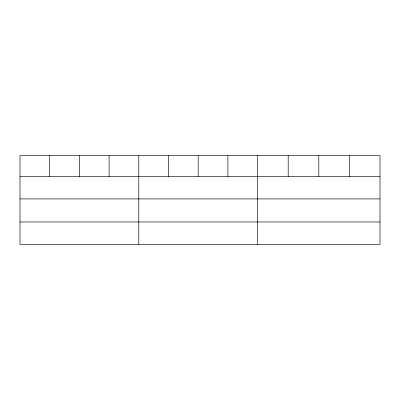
<?xml version="1.0" encoding="UTF-8"?>
<svg xmlns="http://www.w3.org/2000/svg" width="400" height="400" viewBox="0 0 400 400"><rect width="100%" height="100%" fill="white"/><g stroke="black" fill="none" stroke-linecap="round" stroke-linejoin="round"><path stroke-width="0.6" d="M380 198.915L380 155.64L20 155.64L20 244.36L380 244.36L380 198.915L20 198.915M20 176.53L380 176.53M20 221.98L380 221.98M349.4 155.64L349.4 176.53M318.8 155.64L318.8 176.53M288.2 155.64L288.2 176.53M257.6 155.64L257.6 244.36M227.9 155.64L227.9 176.53M198.2 155.64L198.2 176.53M168.5 155.64L168.5 176.53M138.8 155.64L138.8 244.36M109.1 155.64L109.1 176.53M79.4 155.64L79.4 176.53M49.7 155.64L49.7 176.53"/></g></svg>
